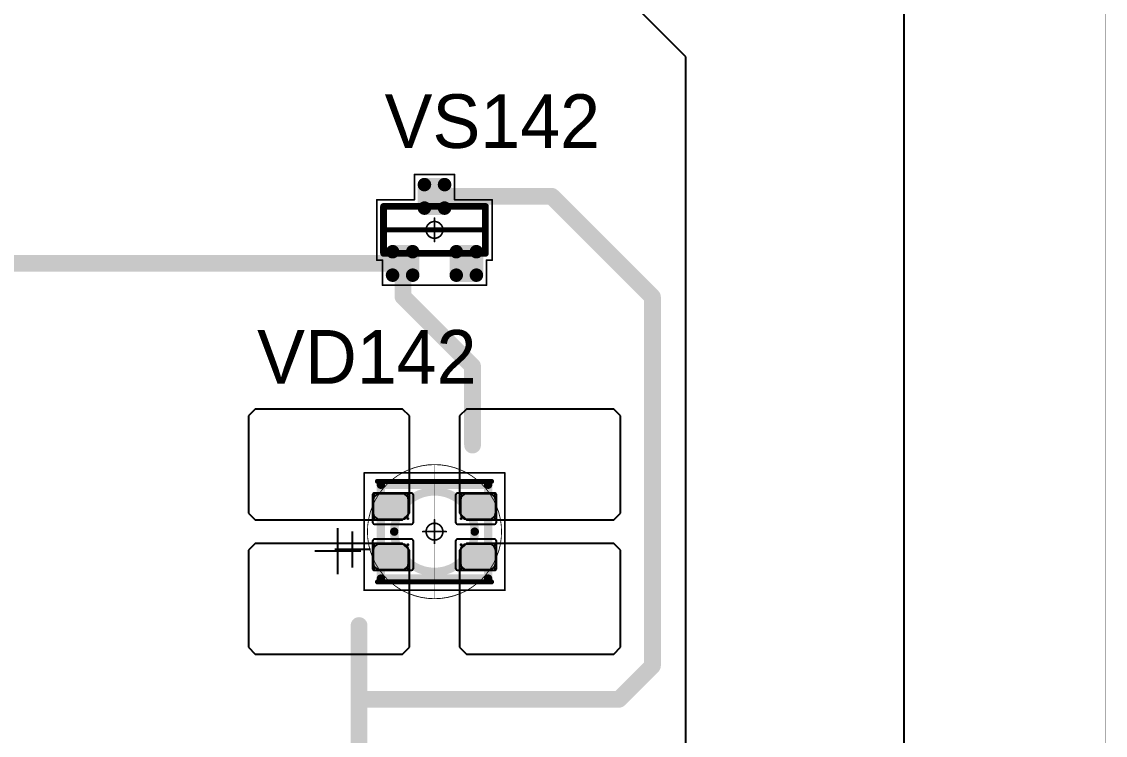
# Model space of a CAD drawing. Header units: millimetres. Extents: x 0 to 400, y 0 to 514.
# Drawn here: x 367.69 to 400.01, y 46.43 to 67.71 of the extents above; entities that cross this region are included whole.
import ezdxf

# ---------------------------------------------------------------- set-up
doc = ezdxf.new("R2010")
doc.units = ezdxf.units.MM
for name, color, linetype in [('Mechanical10', 56, 'Continuous'), ('Mechanical13', 56, 'Continuous'), ('Mechanical15', 56, 'Continuous'), ('Mechanical2', 216, 'Continuous'), ('TopLayer', 1, 'Continuous'), ('TopOverlay', 2, 'Continuous'), ('TopPaste', 8, 'Continuous'), ('TopSolder', 216, 'Continuous')]:
    doc.layers.add(name, color=color, linetype=linetype)

# ---------------------------------------------------------------- blocks, each defined once
blk = doc.blocks.new('SOT23_40')
at = {"layer": 'Mechanical13', "const_width": 0.1999996}
for points in [[(-0.7000011399999999, 1.52008078), (0.7000011399999999, 1.52008078)], [(-0.7000011399999999, 1.52008078), (-0.7000011399999999, -1.51991822)], [(0.7000011399999999, 1.52008078), (0.7000011399999999, -1.51991822)], [(-0.7000011399999999, -1.51991822), (0.7000011399999999, -1.51991822)]]:
    blk.add_lwpolyline(points, dxfattribs=at)
at = {"layer": 'Mechanical13', "const_width": 0.0999998}
for points in [[(-0.75000104, 1.52008078, 1), (-0.65000124, 1.52008078, 1)], [(-0.75000104, 1.52008078, 1), (-0.65000124, 1.52008078, 1)], [(0.65000124, 1.52008078, 1), (0.75000104, 1.52008078, 1)], [(0.65000124, 1.52008078, 1), (0.75000104, 1.52008078, 1)], [(-0.75000104, -1.51991822, 1), (-0.65000124, -1.51991822, 1)], [(-0.75000104, -1.51991822, 1), (-0.65000124, -1.51991822, 1)], [(0.65000124, -1.51991822, 1), (0.75000104, -1.51991822, 1)], [(0.65000124, -1.51991822, 1), (0.75000104, -1.51991822, 1)]]:
    blk.add_lwpolyline(points, format="xyb", close=True, dxfattribs=at)
at = {"layer": 'Mechanical15', "const_width": 0.0499999}
for points in [[(-0.90000074, 1.72008038), (-0.90000074, 1.55008072)], [(-0.90000074, 1.72008038), (0.90000074, 1.72008038)], [(0.90000074, 1.72008038), (0.90000074, 0.6000800799999999)], [(-1.64999924, 1.55008072), (-1.64999924, -1.54991816)], [(-1.64999924, 1.55008072), (-0.90000074, 1.55008072)], [(0, 0.35008058), (0, -0.34991802)], [(0.90000074, 0.6000800799999999), (1.64999924, 0.6000800799999999)], [(1.64999924, 0.6000800799999999), (1.64999924, -0.59991752)], [(-0.3499993, 8.128e-05), (0.3499993, 8.128e-05)], [(0.90000074, -0.59991752), (1.64999924, -0.59991752)], [(0.90000074, -0.59991752), (0.90000074, -1.71991782)], [(-1.64999924, -1.54991816), (-0.90000074, -1.54991816)], [(-0.90000074, -1.54991816), (-0.90000074, -1.71991782)], [(-0.90000074, -1.71991782), (0.90000074, -1.71991782)]]:
    blk.add_lwpolyline(points, dxfattribs=at)
at = {"layer": 'Mechanical15'}
for points, const_width in [([(-0.9125000799999999, 1.72008038, 1), (-0.8875014, 1.72008038, 1)], 0.02499868), ([(-0.9125000799999999, 1.72008038, 1), (-0.8875014, 1.72008038, 1)], 0.02499868), ([(0.8875014, 1.72008038, 1), (0.9125000799999999, 1.72008038, 1)], 0.02499868), ([(0.8875014, 1.72008038, 1), (0.9125000799999999, 1.72008038, 1)], 0.02499868), ([(-1.66249858, 1.55008072, 1), (-1.6374999, 1.55008072, 1)], 0.02499868), ([(-1.66249858, 1.55008072, 1), (-1.6374999, 1.55008072, 1)], 0.02499868), ([(-0.9125000799999999, 1.55008072, 1), (-0.8875014, 1.55008072, 1)], 0.02499868), ([(-0.9125000799999999, 1.55008072, 1), (-0.8875014, 1.55008072, 1)], 0.02499868), ([(-0.01249934, 0.35008058, 1), (0.01249934, 0.35008058, 1)], 0.02499868), ([(0.8875014, 0.6000800799999999, 1), (0.9125000799999999, 0.6000800799999999, 1)], 0.02499868), ([(0.8875014, 0.6000800799999999, 1), (0.9125000799999999, 0.6000800799999999, 1)], 0.02499868), ([(1.6374999, 0.6000800799999999, 1), (1.66249858, 0.6000800799999999, 1)], 0.02499868), ([(1.6374999, 0.6000800799999999, 1), (1.66249858, 0.6000800799999999, 1)], 0.02499868), ([(-0.36249864, 8.128e-05, 1), (-0.33749996, 8.128e-05, 1)], 0.02499868), ([(0.2499995, 8.128e-05, 1), (-0.2499995, 8.128e-05, 1)], 0.0499999), ([(-0.26249884, 8.128e-05, 1), (-0.23750016, 8.128e-05, 1)], 0.02499868), ([(0.23750016, 8.128e-05, 1), (0.26249884, 8.128e-05, 1)], 0.02499868), ([(0.33749996, 8.128e-05, 1), (0.36249864, 8.128e-05, 1)], 0.02499868), ([(-0.01249934, -0.34991802, 1), (0.01249934, -0.34991802, 1)], 0.02499868), ([(0.8875014, -0.59991752, 1), (0.9125000799999999, -0.59991752, 1)], 0.02499868), ([(0.8875014, -0.59991752, 1), (0.9125000799999999, -0.59991752, 1)], 0.02499868), ([(1.6374999, -0.59991752, 1), (1.66249858, -0.59991752, 1)], 0.02499868), ([(1.6374999, -0.59991752, 1), (1.66249858, -0.59991752, 1)], 0.02499868), ([(-1.66249858, -1.54991816, 1), (-1.6374999, -1.54991816, 1)], 0.02499868), ([(-1.66249858, -1.54991816, 1), (-1.6374999, -1.54991816, 1)], 0.02499868), ([(-0.9125000799999999, -1.54991816, 1), (-0.8875014, -1.54991816, 1)], 0.02499868), ([(-0.9125000799999999, -1.54991816, 1), (-0.8875014, -1.54991816, 1)], 0.02499868), ([(-0.9125000799999999, -1.71991782, 1), (-0.8875014, -1.71991782, 1)], 0.02499868), ([(-0.9125000799999999, -1.71991782, 1), (-0.8875014, -1.71991782, 1)], 0.02499868), ([(0.8875014, -1.71991782, 1), (0.9125000799999999, -1.71991782, 1)], 0.02499868), ([(0.8875014, -1.71991782, 1), (0.9125000799999999, -1.71991782, 1)], 0.02499868)]:
    blk.add_lwpolyline(points, format="xyb", close=True, dxfattribs=dict(at, const_width=const_width))
at = {"layer": 'TopLayer', "const_width": 0.0999998}
for points in [[(-1.39999974, 1.25008132, 1), (-1.29999994, 1.25008132, 1)], [(-0.7000011399999999, 1.25008132, 1), (-0.6000013399999999, 1.25008132, 1)], [(-1.39999974, 0.65008252, 1), (-1.29999994, 0.65008252, 1)], [(-0.7000011399999999, 0.65008252, 1), (-0.6000013399999999, 0.65008252, 1)], [(0.6000013399999999, 0.30008068, 1), (0.7000011399999999, 0.30008068, 1)], [(1.29999994, 0.30008068, 1), (1.39999974, 0.30008068, 1)], [(0.6000013399999999, -0.29991812, 1), (0.7000011399999999, -0.29991812, 1)], [(1.29999994, -0.29991812, 1), (1.39999974, -0.29991812, 1)], [(-1.39999974, -0.64991996, 1), (-1.29999994, -0.64991996, 1)], [(-0.7000011399999999, -0.64991996, 1), (-0.6000013399999999, -0.64991996, 1)], [(-1.39999974, -1.24991876, 1), (-1.29999994, -1.24991876, 1)], [(-0.7000011399999999, -1.24991876, 1), (-0.6000013399999999, -1.24991876, 1)]]:
    blk.add_lwpolyline(points, format="xyb", close=True, dxfattribs=at)
at = {"layer": 'TopLayer'}
for points in [[(-1.34999984, 1.35008112), (-1.34999984, 0.55008272), (-0.65000124, 1.35008112), (-0.65000124, 0.55008272)], [(-1.44999964, 1.25008132), (-1.44999964, 0.65008252), (-0.55000144, 1.25008132), (-0.55000144, 0.65008252)], [(0.65000124, 0.40008048), (0.65000124, -0.39991792), (1.34999984, 0.40008048), (1.34999984, -0.39991792)], [(0.55000144, 0.30008068), (0.55000144, -0.29991812), (1.44999964, 0.30008068), (1.44999964, -0.29991812)], [(-1.34999984, -0.54992016), (-1.34999984, -1.34991856), (-0.65000124, -0.54992016), (-0.65000124, -1.34991856)], [(-1.44999964, -0.64991996), (-1.44999964, -1.24991876), (-0.55000144, -0.64991996), (-0.55000144, -1.24991876)]]:
    blk.add_solid(points, dxfattribs=at)
at = {"layer": 'TopOverlay', "const_width": 0.1499997}
blk.add_lwpolyline([(0, 1.49999954), (0, -1.49999954)], dxfattribs=at)
at = {"layer": 'TopOverlay', "const_width": 0.07499858}
for points in [[(-0.03750056, 1.49999954, 1), (0.03750056, 1.49999954, 1)], [(-0.03750056, -1.49999954, 1), (0.03750056, -1.49999954, 1)]]:
    blk.add_lwpolyline(points, format="xyb", close=True, dxfattribs=at)
at = {"layer": 'TopPaste', "const_width": 0.07499858}
for points in [[(-1.38749786, 1.25008132, 1), (-1.31250182, 1.25008132, 1)], [(-0.68749926, 1.25008132, 1), (-0.61250322, 1.25008132, 1)], [(-1.38749786, 0.65008252, 1), (-1.31250182, 0.65008252, 1)], [(-0.68749926, 0.65008252, 1), (-0.61250322, 0.65008252, 1)], [(0.61250322, 0.30008068, 1), (0.68749926, 0.30008068, 1)], [(1.31250182, 0.30008068, 1), (1.38749786, 0.30008068, 1)], [(0.61250322, -0.29991812, 1), (0.68749926, -0.29991812, 1)], [(1.31250182, -0.29991812, 1), (1.38749786, -0.29991812, 1)], [(-1.38749786, -0.64991996, 1), (-1.31250182, -0.64991996, 1)], [(-0.68749926, -0.64991996, 1), (-0.61250322, -0.64991996, 1)], [(-1.38749786, -1.24991876, 1), (-1.31250182, -1.24991876, 1)], [(-0.68749926, -1.24991876, 1), (-0.61250322, -1.24991876, 1)]]:
    blk.add_lwpolyline(points, format="xyb", close=True, dxfattribs=at)
at = {"layer": 'TopPaste'}
for points in [[(-1.34999984, 1.3250799), (-1.34999984, 0.57508394), (-0.65000124, 1.3250799), (-0.65000124, 0.57508394)], [(-1.42499842, 1.25008132), (-1.42499842, 0.65008252), (-0.5750026599999999, 1.25008132), (-0.5750026599999999, 0.65008252)], [(0.65000124, 0.37507926), (0.65000124, -0.3749166999999999), (1.34999984, 0.37507926), (1.34999984, -0.3749166999999999)], [(0.5750026599999999, 0.30008068), (0.5750026599999999, -0.29991812), (1.42499842, 0.30008068), (1.42499842, -0.29991812)], [(-1.34999984, -0.57492138), (-1.34999984, -1.32491734), (-0.65000124, -0.57492138), (-0.65000124, -1.32491734)], [(-1.42499842, -0.64991996), (-1.42499842, -1.24991876), (-0.5750026599999999, -0.64991996), (-0.5750026599999999, -1.24991876)]]:
    blk.add_solid(points, dxfattribs=at)
at = {"layer": 'TopSolder', "const_width": 0.2015998}
for points in [[(-1.45079974, 1.25008132, 1), (-1.24919994, 1.25008132, 1)], [(-0.75080114, 1.25008132, 1), (-0.5492013399999999, 1.25008132, 1)], [(-1.45079974, 0.65008252, 1), (-1.24919994, 0.65008252, 1)], [(-0.75080114, 0.65008252, 1), (-0.5492013399999999, 0.65008252, 1)], [(0.5492013399999999, 0.30008068, 1), (0.75080114, 0.30008068, 1)], [(1.24919994, 0.30008068, 1), (1.45079974, 0.30008068, 1)], [(0.5492013399999999, -0.29991812, 1), (0.75080114, -0.29991812, 1)], [(1.24919994, -0.29991812, 1), (1.45079974, -0.29991812, 1)], [(-1.45079974, -0.64991996, 1), (-1.24919994, -0.64991996, 1)], [(-0.75080114, -0.64991996, 1), (-0.5492013399999999, -0.64991996, 1)], [(-1.45079974, -1.24991876, 1), (-1.24919994, -1.24991876, 1)], [(-0.75080114, -1.24991876, 1), (-0.5492013399999999, -1.24991876, 1)]]:
    blk.add_lwpolyline(points, format="xyb", close=True, dxfattribs=at)
at = {"layer": 'TopSolder'}
for points in [[(-1.34999984, 1.45168112), (-1.34999984, 0.44848272), (-0.65000124, 1.45168112), (-0.65000124, 0.44848272)], [(-1.55159964, 1.25008132), (-1.55159964, 0.65008252), (-0.4484014399999999, 1.25008132), (-0.4484014399999999, 0.65008252)], [(0.65000124, 0.50168048), (0.65000124, -0.50151792), (1.34999984, 0.50168048), (1.34999984, -0.50151792)], [(0.4484014399999999, 0.30008068), (0.4484014399999999, -0.29991812), (1.55159964, 0.30008068), (1.55159964, -0.29991812)], [(-1.34999984, -0.44832016), (-1.34999984, -1.45151856), (-0.65000124, -0.44832016), (-0.65000124, -1.45151856)], [(-1.55159964, -0.64991996), (-1.55159964, -1.24991876), (-0.4484014399999999, -0.64991996), (-0.4484014399999999, -1.24991876)]]:
    blk.add_solid(points, dxfattribs=at)
blk = doc.blocks.new('E65F_213')
at = {"layer": 'Mechanical13'}
for p, q in [((2.44058186, 1.07119928), (2.44058186, 0)), ((1.90498222, 0.5355996399999999), (2.9761815, 0.5355996399999999))]:
    blk.add_line(p, q, dxfattribs=at)
at = {"layer": 'Mechanical13', "const_width": 0.2499995}
for points in [[(-1.60001712, 1.39999974), (-1.60001712, -1.39999974)], [(1.59998156, 1.39999974), (-1.60001712, 1.39999974)], [(1.59998156, 1.39999974), (1.59998156, -1.39999974)], [(1.59998156, -1.39999974), (-1.60001712, -1.39999974)]]:
    blk.add_lwpolyline(points, dxfattribs=at)
at = {"layer": 'Mechanical13'}
for points, const_width in [([(-1.66251636, 1.39999974, 1), (-1.53751788, 1.39999974, 1)], 0.12499848), ([(-1.66251636, 1.39999974, 1), (-1.53751788, 1.39999974, 1)], 0.12499848), ([(1.19998236, 0, 1), (-1.20001792, 0, 1)], 0.2499995), ([(1.53748232, 1.39999974, 1), (1.6624808, 1.39999974, 1)], 0.12499848), ([(1.53748232, 1.39999974, 1), (1.6624808, 1.39999974, 1)], 0.12499848), ([(-1.26251716, 0, 1), (-1.13751868, 0, 1)], 0.12499848), ([(1.13748312, 0, 1), (1.2624816, 0, 1)], 0.12499848), ([(-1.66251636, -1.39999974, 1), (-1.53751788, -1.39999974, 1)], 0.12499848), ([(-1.66251636, -1.39999974, 1), (-1.53751788, -1.39999974, 1)], 0.12499848), ([(1.53748232, -1.39999974, 1), (1.6624808, -1.39999974, 1)], 0.12499848), ([(1.53748232, -1.39999974, 1), (1.6624808, -1.39999974, 1)], 0.12499848)]:
    blk.add_lwpolyline(points, format="xyb", close=True, dxfattribs=dict(at, const_width=const_width))
at = {"layer": 'Mechanical15', "const_width": 0.0499999}
for points in [[(2.09996532, 1.75000158), (-2.10003644, 1.74999904)], [(-2.10003644, 1.74999904), (-2.10003644, -1.74999904)], [(2.09996532, 1.75000158), (2.09996532, -1.75000158)], [(-1.778e-05, 0.3499993), (-1.778e-05, -0.3499993)], [(-1.778e-05, 0.3499993), (-1.778e-05, -0.3499993)], [(0.34996374, 1.778e-05), (-0.35003486, 1.778e-05)], [(0.34998152, 0), (-0.35001708, 0)], [(2.09996532, -1.75000158), (-2.10003644, -1.74999904)]]:
    blk.add_lwpolyline(points, dxfattribs=at)
at = {"layer": 'Mechanical15'}
for points, const_width in [([(-2.11253578, 1.74999904, 1), (-2.0875371, 1.74999904, 1)], 0.02499868), ([(-2.11253578, 1.74999904, 1), (-2.0875371, 1.74999904, 1)], 0.02499868), ([(2.08746598, 1.75000158, 1), (2.11246466, 1.75000158, 1)], 0.02499868), ([(2.08746598, 1.75000158, 1), (2.11246466, 1.75000158, 1)], 0.02499868), ([(-0.01251712, 0.3499993, 1), (0.01248156, 0.3499993, 1)], 0.02499868), ([(-0.01251712, 0.3499993, 1), (0.01248156, 0.3499993, 1)], 0.02499868), ([(-0.3625342, 1.778e-05, 1), (-0.33753552, 1.778e-05, 1)], 0.02499868), ([(-0.36251642, 0, 1), (-0.33751774, 0, 1)], 0.02499868), ([(0.24996394, 1.778e-05, 1), (-0.25003506, 1.778e-05, 1)], 0.0499999), ([(-0.2625344, 1.778e-05, 1), (-0.23753572, 1.778e-05, 1)], 0.02499868), ([(0.24998172, 0, 1), (-0.25001728, 0, 1)], 0.0499999), ([(-0.26251662, 0, 1), (-0.23751794, 0, 1)], 0.02499868), ([(0.2374646, 1.778e-05, 1), (0.26246328, 1.778e-05, 1)], 0.02499868), ([(0.23748238, 0, 1), (0.26248106, 0, 1)], 0.02499868), ([(0.3374643999999999, 1.778e-05, 1), (0.36246308, 1.778e-05, 1)], 0.02499868), ([(0.33748218, 0, 1), (0.36248086, 0, 1)], 0.02499868), ([(-0.01251712, -0.3499993, 1), (0.01248156, -0.3499993, 1)], 0.02499868), ([(-0.01251712, -0.3499993, 1), (0.01248156, -0.3499993, 1)], 0.02499868), ([(-2.11253578, -1.74999904, 1), (-2.0875371, -1.74999904, 1)], 0.02499868), ([(-2.11253578, -1.74999904, 1), (-2.0875371, -1.74999904, 1)], 0.02499868), ([(2.08746598, -1.75000158, 1), (2.11246466, -1.75000158, 1)], 0.02499868), ([(2.08746598, -1.75000158, 1), (2.11246466, -1.75000158, 1)], 0.02499868)]:
    blk.add_lwpolyline(points, format="xyb", close=True, dxfattribs=dict(at, const_width=const_width))
at = {"layer": 'TopLayer'}
for p, q in [((-5.35001724, 3.64999778), (-5.55001684, 3.44999818)), ((-5.3500147, 3.650002859999999), (-5.35001724, 3.64999778)), ((-0.9500158799999998, 3.65000032), (-5.3500147, 3.650002859999999)), ((-0.75001882, 3.45000072), (-0.9500158799999998, 3.65000032)), ((0.9499803199999999, 3.64999778), (0.7499807199999999, 3.44999818)), ((5.349981679999999, 3.65000032), (0.9499803199999999, 3.650002859999999)), ((0.9499803199999999, 3.650002859999999), (0.9499803199999999, 3.64999778)), ((5.54998128, 3.45000072), (5.349981679999999, 3.65000032)), ((-5.55001684, 3.44999818), (-5.54973236, 3.4497137)), ((-5.54973236, 3.4497137), (-5.54973236, 0.5499989)), ((-0.75001628, 0.54999636), (-0.75001882, 3.45000072)), ((0.7499807199999999, 3.44999818), (0.75026774, 3.44971624)), ((0.75026774, 3.44971624), (0.75026774, 0.54999636)), ((5.54998128, 0.5499989), (5.54998128, 3.45000072)), ((-5.54973236, 0.5499989), (-5.3500147, 0.3499993)), ((-5.3500147, 0.3499993), (-0.9500158799999998, 0.3499993)), ((-0.9500158799999998, 0.3499993), (-0.75001628, 0.54999636)), ((0.75026774, 0.54999636), (0.9499803199999999, 0.3499993)), ((0.9499803199999999, 0.3499993), (5.34997914, 0.3499993)), ((5.34997914, 0.3499993), (5.54998128, 0.5499989)), ((-5.35001724, -0.35000184), (-5.55001684, -0.55000144)), ((-5.55001684, -0.55000144), (-5.54973236, -0.55028592)), ((-5.54973236, -0.55028592), (-5.54973236, -3.45000072)), ((-5.3500147, -0.3499993), (-5.35001724, -0.35000184)), ((-0.9500158799999998, -0.3499993), (-5.3500147, -0.3499993)), ((-0.75001628, -0.5499989), (-0.9500158799999998, -0.3499993)), ((-0.75001882, -3.45000072), (-0.75001628, -0.5499989)), ((0.9499803199999999, -0.35000184), (0.7499807199999999, -0.55000144)), ((0.7499807199999999, -0.55000144), (0.7502652, -0.55028592)), ((0.7502652, -0.55028592), (0.75026774, -3.45000072)), ((5.34997914, -0.3499993), (0.9499803199999999, -0.3499993)), ((0.9499803199999999, -0.3499993), (0.9499803199999999, -0.35000184)), ((5.54998128, -0.5499989), (5.34997914, -0.3499993)), ((5.54998128, -3.45000072), (5.54998128, -0.5499989)), ((-5.54973236, -3.45000072), (-5.3500147, -3.650002859999999)), ((-0.9500158799999998, -3.65000032), (-0.75001882, -3.45000072)), ((0.75026774, -3.45000072), (0.94997778, -3.65000032)), ((5.349981679999999, -3.65000032), (5.54998128, -3.45000072)), ((-5.3500147, -3.650002859999999), (-0.9500158799999998, -3.65000032)), ((0.94997778, -3.65000032), (5.349981679999999, -3.65000032))]:
    blk.add_line(p, q, dxfattribs=at)
at = {"layer": 'TopLayer', "const_width": 0.03999991999999999}
for points in [[(-1.82994554, 1.11000032, 1), (-1.78994562, 1.11000032, 1)], [(-0.8099475799999999, 1.11000032, 1), (-0.7699476599999999, 1.11000032, 1)], [(0.77005434, 1.11000032, 1), (0.81005426, 1.11000032, 1)], [(1.7900523, 1.11000032, 1), (1.83005222, 1.11000032, 1)], [(-1.82994554, 0.39000176, 1), (-1.78994562, 0.39000176, 1)], [(-0.8099475799999999, 0.39000176, 1), (-0.7699476599999999, 0.39000176, 1)], [(0.77005434, 0.39000176, 1), (0.81005426, 0.39000176, 1)], [(1.7900523, 0.39000176, 1), (1.83005222, 0.39000176, 1)], [(-1.82994554, -0.39000176, 1), (-1.78994562, -0.39000176, 1)], [(-0.8099475799999999, -0.39000176, 1), (-0.7699476599999999, -0.39000176, 1)], [(0.77005434, -0.39000176, 1), (0.81005426, -0.39000176, 1)], [(1.7900523, -0.39000176, 1), (1.83005222, -0.39000176, 1)], [(-1.82994554, -1.11000032, 1), (-1.78994562, -1.11000032, 1)], [(-0.8099475799999999, -1.11000032, 1), (-0.7699476599999999, -1.11000032, 1)], [(0.77005434, -1.11000032, 1), (0.81005426, -1.11000032, 1)], [(1.7900523, -1.11000032, 1), (1.83005222, -1.11000032, 1)]]:
    blk.add_lwpolyline(points, format="xyb", close=True, dxfattribs=at)
at = {"layer": 'TopLayer'}
for points in [[(-1.8499455, 1.11000032), (-1.8499455, 0.39000176), (-0.7499477, 1.11000032), (-0.7499477, 0.39000176)], [(-1.80994558, 1.15000024), (-1.80994558, 0.35000184), (-0.78994762, 1.15000024), (-0.78994762, 0.35000184)], [(0.7500543799999999, 1.11000032), (0.7500543799999999, 0.39000176), (1.85005218, 1.11000032), (1.85005218, 0.39000176)], [(0.7900543, 1.15000024), (0.7900543, 0.35000184), (1.81005226, 1.15000024), (1.81005226, 0.35000184)], [(-1.8499455, -0.39000176), (-1.8499455, -1.11000032), (-0.7499477, -0.39000176), (-0.7499477, -1.11000032)], [(-1.80994558, -0.35000184), (-1.80994558, -1.15000024), (-0.78994762, -0.35000184), (-0.78994762, -1.15000024)], [(0.7500543799999999, -0.39000176), (0.7500543799999999, -1.11000032), (1.85005218, -0.39000176), (1.85005218, -1.11000032)], [(0.7900543, -0.35000184), (0.7900543, -1.15000024), (1.81005226, -0.35000184), (1.81005226, -1.15000024)]]:
    blk.add_solid(points, dxfattribs=at)
at = {"layer": 'TopOverlay'}
for p, q in [((2.88554922, 1.27113538), (2.88554922, -0.0999998)), ((2.1999829, 0.58556652), (3.57111808, 0.58556652))]:
    blk.add_line(p, q, dxfattribs=at)
at = {"layer": 'TopOverlay', "const_width": 0.1499997}
for points in [[(1.6999839, 1.50000208), (-1.70001692, 1.49999954)], [(1.6999839, -1.50000208), (-1.70001692, -1.49999954)]]:
    blk.add_lwpolyline(points, dxfattribs=at)
at = {"layer": 'TopOverlay', "const_width": 0.07499858}
for points in [[(-1.73751748, 1.49999954, 1), (-1.66251636, 1.49999954, 1)], [(1.66248334, 1.50000208, 1), (1.73748446, 1.50000208, 1)], [(-1.73751748, -1.49999954, 1), (-1.66251636, -1.49999954, 1)], [(1.66248334, -1.50000208, 1), (1.73748446, -1.50000208, 1)]]:
    blk.add_lwpolyline(points, format="xyb", close=True, dxfattribs=at)
at = {"layer": 'TopPaste'}
for p, q in [((-1.81413912, 1.01066092), (-1.82869078, 0.9375012999999999)), ((-1.77269648, 1.0726801), (-1.81413912, 1.01066092)), ((-1.7106773, 1.11412274), (-1.77269648, 1.0726801)), ((-1.63751768, 1.1286744), (-1.7106773, 1.11412274)), ((-0.96251776, 1.1286744), (-1.63751768, 1.1286744)), ((-0.8893581399999999, 1.11412274), (-0.96251776, 1.1286744)), ((-0.82733896, 1.0726801), (-0.8893581399999999, 1.11412274)), ((-0.78589632, 1.01066092), (-0.82733896, 1.0726801)), ((-0.7713446599999999, 0.9375012999999999), (-0.78589632, 1.01066092)), ((0.7858607599999999, 1.01066092), (0.7713091, 0.9375012999999999)), ((0.8273059399999999, 1.0726801), (0.7858607599999999, 1.01066092)), ((0.88932258, 1.11412274), (0.8273059399999999, 1.0726801)), ((0.9624822000000001, 1.1286744), (0.88932258, 1.11412274)), ((1.63748212, 1.1286744), (0.9624822000000001, 1.1286744)), ((1.71064174, 1.11412274), (1.63748212, 1.1286744)), ((1.77266092, 1.0726801), (1.71064174, 1.11412274)), ((1.81410356, 1.01066092), (1.77266092, 1.0726801)), ((1.82865522, 0.9375012999999999), (1.81410356, 1.01066092)), ((-1.82869078, 0.9375012999999999), (-1.82869078, 0.56250078)), ((-0.7713446599999999, 0.56250078), (-0.7713446599999999, 0.9375012999999999)), ((0.7713091, 0.9375012999999999), (0.7713091, 0.56250078)), ((1.82865522, 0.56250078), (1.82865522, 0.9375012999999999)), ((-1.82869078, 0.56250078), (-1.81414166, 0.4893411599999999)), ((-1.81414166, 0.4893411599999999), (-1.77269648, 0.42732198)), ((-1.77269648, 0.42732198), (-1.7106773, 0.3858768)), ((-1.7106773, 0.3858768), (-1.63751768, 0.37132768)), ((-1.63751768, 0.37132768), (-0.96251776, 0.3713251399999999)), ((-0.96251776, 0.3713251399999999), (-0.8893581399999999, 0.38587934)), ((-0.8893581399999999, 0.38587934), (-0.82733896, 0.42732198)), ((-0.82733896, 0.42732198), (-0.78589632, 0.4893411599999999)), ((-0.78589632, 0.4893411599999999), (-0.7713446599999999, 0.56250078)), ((0.7713091, 0.56250078), (0.7858582199999999, 0.4893411599999999)), ((0.7858582199999999, 0.4893411599999999), (0.8273034, 0.42732198)), ((0.8273034, 0.42732198), (0.8893251199999999, 0.3858768)), ((0.8893251199999999, 0.3858768), (0.9624822000000001, 0.37132768)), ((0.9624822000000001, 0.37132768), (1.63748466, 0.3713251399999999)), ((1.63748466, 0.3713251399999999), (1.71064174, 0.38587934)), ((1.71064174, 0.38587934), (1.77266092, 0.42732198)), ((1.77266092, 0.42732198), (1.81410102, 0.4893411599999999)), ((1.81410102, 0.4893411599999999), (1.82865522, 0.56250078)), ((-1.81414166, -0.4893411599999999), (-1.82869078, -0.56250078)), ((-1.82869078, -0.56250078), (-1.82869078, -0.9375012999999999)), ((-1.77269648, -0.42732198), (-1.81414166, -0.4893411599999999)), ((-1.7106773, -0.38587934), (-1.77269648, -0.42732198)), ((-1.63751768, -0.37132768), (-1.7106773, -0.38587934)), ((-0.96251776, -0.37132768), (-1.63751768, -0.37132768)), ((-0.8893581399999999, -0.38587934), (-0.96251776, -0.37132768)), ((-0.82733896, -0.42732198), (-0.8893581399999999, -0.38587934)), ((-0.78589632, -0.4893411599999999), (-0.82733896, -0.42732198)), ((-0.7713446599999999, -0.56250078), (-0.78589632, -0.4893411599999999)), ((-0.7713446599999999, -0.9375012999999999), (-0.7713446599999999, -0.56250078)), ((0.7858582199999999, -0.4893411599999999), (0.7713091, -0.56250078)), ((0.7713091, -0.56250078), (0.7713091, -0.9375012999999999)), ((0.8273034, -0.42732198), (0.7858582199999999, -0.4893411599999999)), ((0.8893251199999999, -0.3858768), (0.8273034, -0.42732198)), ((0.9624822000000001, -0.37132768), (0.8893251199999999, -0.3858768)), ((1.63748466, -0.3713251399999999), (0.9624822000000001, -0.37132768)), ((1.71064174, -0.38587934), (1.63748466, -0.3713251399999999)), ((1.77266092, -0.42732198), (1.71064174, -0.38587934)), ((1.81410102, -0.4893411599999999), (1.77266092, -0.42732198)), ((1.82865522, -0.56250078), (1.81410102, -0.4893411599999999)), ((1.82865522, -0.9375012999999999), (1.82865522, -0.56250078)), ((-1.82869078, -0.9375012999999999), (-1.81413912, -1.01066092)), ((-0.78589632, -1.01066092), (-0.7713446599999999, -0.9375012999999999)), ((0.7713091, -0.9375012999999999), (0.7858607599999999, -1.01066092)), ((1.81410356, -1.01066092), (1.82865522, -0.9375012999999999)), ((-1.81413912, -1.01066092), (-1.77269648, -1.0726801)), ((-1.77269648, -1.0726801), (-1.7106773, -1.11412274)), ((-1.7106773, -1.11412274), (-1.63751768, -1.1286744)), ((-1.63751768, -1.1286744), (-0.96251776, -1.1286744)), ((-0.96251776, -1.1286744), (-0.8893581399999999, -1.11412274)), ((-0.8893581399999999, -1.11412274), (-0.82733896, -1.0726801)), ((-0.82733896, -1.0726801), (-0.78589632, -1.01066092)), ((0.7858607599999999, -1.01066092), (0.8273059399999999, -1.0726801)), ((0.8273059399999999, -1.0726801), (0.88932258, -1.11412274)), ((0.88932258, -1.11412274), (0.9624822000000001, -1.1286744)), ((0.9624822000000001, -1.1286744), (1.63748212, -1.1286744)), ((1.63748212, -1.1286744), (1.71064174, -1.11412274)), ((1.71064174, -1.11412274), (1.77266092, -1.0726801)), ((1.77266092, -1.0726801), (1.81410356, -1.01066092))]:
    blk.add_line(p, q, dxfattribs=at)
at = {"layer": 'TopSolder'}
for p, q in [((-1.84997344, 1.1006328), (-1.85003186, 1.1005693)), ((-1.85003186, 1.1005693), (-1.85003186, 0.30054804)), ((-1.8499709, 1.11057182), (-1.84997344, 1.1006328)), ((-1.84235852, 1.1289284), (-1.8499709, 1.11057182)), ((-1.82829962, 1.14297714), (-1.84235852, 1.1289284)), ((-1.80993542, 1.15057428), (-1.82829962, 1.14297714)), ((-1.79999894, 1.1505692), (-1.80993542, 1.15057428)), ((-0.70004178, 1.15057174), (-1.79999894, 1.1505692)), ((-0.6851218199999999, 1.15057428), (-0.70004178, 1.15057174)), ((-0.70004178, 1.15057174), (-0.70004178, 1.15057174)), ((-0.6575526599999999, 1.13915444), (-0.6851218199999999, 1.15057428)), ((-0.63645288, 1.1180572), (-0.6575526599999999, 1.13915444)), ((-0.6250355799999999, 1.09048804), (-0.63645288, 1.1180572)), ((-0.62504574, 0.30055566), (-0.6250355799999999, 1.07556808)), ((-0.6250355799999999, 1.07556808), (-0.6250355799999999, 1.09048804)), ((0.6249822399999999, 1.07555792), (0.6249644599999999, 1.07556808)), ((0.6249644599999999, 1.07556808), (0.62496954, 0.30054804)), ((0.63638684, 1.1180445), (0.6249771599999999, 1.09047788)), ((0.6249771599999999, 1.09047788), (0.6249822399999999, 1.07555792)), ((0.6574789999999999, 1.13914428), (0.63638684, 1.1180445)), ((0.685038, 1.1505692), (0.6574789999999999, 1.13914428)), ((0.69995542, 1.15057174), (0.685038, 1.1505692)), ((1.79996846, 1.15056158), (0.69995542, 1.15057174)), ((1.79997354, 1.15055904), (1.79996846, 1.15056158)), ((1.80991002, 1.15056158), (1.79997354, 1.15055904)), ((1.82827168, 1.14295682), (1.80991002, 1.15056158)), ((1.8423255, 1.128903), (1.82827168, 1.14295682)), ((1.84993026, 1.11054388), (1.8423255, 1.128903)), ((1.84993026, 1.10060486), (1.84993026, 1.11054388)), ((1.84995312, 0.30055566), (1.84993026, 1.10060486)), ((-1.85003186, 0.30054804), (-1.85003186, 0.2856331599999999)), ((-1.85003186, 0.2856331599999999), (-1.83861202, 0.25807924)), ((-1.83861202, 0.25807924), (-1.81751732, 0.23699216)), ((-1.81751732, 0.23699216), (-1.78995832, 0.22558248)), ((-1.78995832, 0.22558248), (-1.77504344, 0.22558502)), ((-1.77504344, 0.22558502), (-1.77504344, 0.22557994)), ((-1.77504344, 0.22557994), (-0.70004178, 0.22558248)), ((-0.70004178, 0.22558248), (-0.68512436, 0.22557994)), ((-0.68512436, 0.22557994), (-0.65756536, 0.23699216)), ((-0.65756536, 0.23699216), (-0.63647066, 0.25808432)), ((-0.63647066, 0.25808432), (-0.62505082, 0.28564078)), ((-0.62505082, 0.28564078), (-0.62505082, 0.30055566)), ((-0.62505082, 0.30055566), (-0.62504574, 0.30055566)), ((0.62496954, 0.30054804), (0.6249720799999999, 0.2856331599999999)), ((0.6249720799999999, 0.2856331599999999), (0.6363919199999999, 0.2580767)), ((0.6363919199999999, 0.2580767), (0.6574891599999999, 0.23698962)), ((0.6574891599999999, 0.23698962), (0.6850507, 0.22557994)), ((0.6850507, 0.22557994), (0.69996304, 0.22558502)), ((0.69996304, 0.22558502), (0.69995288, 0.22557994)), ((0.69995288, 0.22557994), (1.77495962, 0.22558248)), ((1.77495962, 0.22558248), (1.78987196, 0.2255774)), ((1.78987196, 0.2255774), (1.8174335, 0.23698708)), ((1.8174335, 0.23698708), (1.8385282, 0.25807416)), ((1.8385282, 0.25807416), (1.84994804, 0.28563062)), ((1.84994804, 0.28563062), (1.84995058, 0.3005455)), ((1.84995058, 0.3005455), (1.84995312, 0.30055566)), ((-1.85001916, -0.2994152), (-1.85002424, -0.29941774)), ((-1.85002424, -0.29941774), (-1.85002424, -1.09943138)), ((-1.83859932, -0.25694132), (-1.85001916, -0.28450032)), ((-1.85001916, -0.28450032), (-1.85001916, -0.2994152)), ((-1.81750462, -0.2358517), (-1.83859932, -0.25694132)), ((-1.78994308, -0.22443948), (-1.81750462, -0.2358517)), ((-1.77502566, -0.22444202), (-1.78994308, -0.22443948)), ((-0.70002654, -0.22444456), (-1.77502566, -0.22444202)), ((-0.700024, -0.2244471), (-0.70002654, -0.22444456)), ((-0.68510912, -0.22444202), (-0.700024, -0.2244471)), ((-0.6575501199999999, -0.2358517), (-0.68510912, -0.22444202)), ((-0.63645288, -0.25693878), (-0.6575501199999999, -0.2358517)), ((-0.6250330399999999, -0.28449524), (-0.63645288, -0.25693878)), ((-0.62505844, -1.07443016), (-0.6250330399999999, -0.29940758)), ((-0.6250330399999999, -0.29940758), (-0.6250330399999999, -0.28449524)), ((0.6249746199999999, -0.29941774), (0.6249644599999999, -1.07443016)), ((0.6249822399999999, -0.29941774), (0.6249746199999999, -0.29941774)), ((0.63640208, -0.25694386), (0.6249822399999999, -0.28450032)), ((0.6249822399999999, -0.28450032), (0.6249822399999999, -0.29941774)), ((0.65749678, -0.2358517), (0.63640208, -0.25694386)), ((0.68505578, -0.22443948), (0.65749678, -0.2358517)), ((0.6999732, -0.22444202), (0.68505578, -0.22443948)), ((1.77497232, -0.22444202), (0.6999732, -0.22444202)), ((1.77497486, -0.22444456), (1.77497232, -0.22444202)), ((1.78988974, -0.22444202), (1.77497486, -0.22444456)), ((1.81744874, -0.2358517), (1.78988974, -0.22444202)), ((1.83854344, -0.25693878), (1.81744874, -0.2358517)), ((1.84996328, -0.2844927), (1.83854344, -0.25693878)), ((1.84996328, -0.29940758), (1.84996328, -0.2844927)), ((1.84996328, -1.09943138), (1.84996328, -0.29940758)), ((-1.85002424, -1.09943138), (-1.85001916, -1.10936786)), ((-1.85001916, -1.10936786), (-1.84239662, -1.12772444)), ((-1.84239662, -1.12772444), (-1.82833264, -1.1417681)), ((-1.82833264, -1.1417681), (-1.80996336, -1.14936016)), ((-1.80996336, -1.14936016), (-1.80002434, -1.14935)), ((-1.80002434, -1.14935), (-1.80002434, -1.14935254)), ((-1.80002434, -1.14935254), (-0.70002654, -1.1494262)), ((-0.70002654, -1.1494262), (-0.6851014999999999, -1.14941604)), ((-0.6851014999999999, -1.14941604), (-0.6575348799999999, -1.1379708)), ((-0.6575348799999999, -1.1379708), (-0.6364477999999999, -1.11684816)), ((-0.6364477999999999, -1.11684816), (-0.62504828, -1.08926376)), ((-0.62504828, -1.08926376), (-0.62506098, -1.07434126)), ((-0.62506098, -1.07434126), (-0.62505844, -1.07443016)), ((0.6249644599999999, -1.07443016), (0.6249644599999999, -1.08934758)), ((0.6249644599999999, -1.08934758), (0.6363843, -1.11691674)), ((0.6363843, -1.11691674), (0.65748408, -1.13801398)), ((0.65748408, -1.13801398), (0.68505324, -1.14943382)), ((0.68505324, -1.14943382), (0.6999732, -1.14943128)), ((0.6999732, -1.14943382), (1.79993036, -1.14942874)), ((0.6999732, -1.14943128), (0.6999732, -1.14943382)), ((1.79993036, -1.14942874), (1.80986684, -1.14943382)), ((1.80986684, -1.14943382), (1.82823104, -1.14183668)), ((1.82823104, -1.14183668), (1.84228994, -1.12778794)), ((1.84228994, -1.12778794), (1.84990232, -1.10943136)), ((1.84990232, -1.10943136), (1.84990486, -1.09949234)), ((1.84990486, -1.09949234), (1.84996328, -1.09943138))]:
    blk.add_line(p, q, dxfattribs=at)

msp = doc.modelspace()

# ---------------------------------------------------------------- linework, layer by layer
at = {"layer": 'Mechanical10', "const_width": 0.009999979999999999}
msp.add_lwpolyline([(400.0000001, 0), (400.0000001, 514.0000007)], dxfattribs=at)
at = {"layer": 'Mechanical2'}
for points, const_width in [([(381.9999979999999, 52.49999913999999, 1), (378.00000092, 52.49999913999999, 1)], 0.0254), ([(379.99975054, 54.50000021999999, 1), (380.00024838, 54.50000021999999, 1)], 0.00050038), ([(377.99365092, 52.49999913999999, 1), (378.0063509199999, 52.49999913999999, 1)], 0.0127), ([(377.99974946, 52.49999913999999, 1), (378.0002473, 52.49999913999999, 1)], 0.00050038), ([(381.993648, 52.49999913999999, 1), (382.0063479999999, 52.49999913999999, 1)], 0.0127), ([(381.99974908, 52.49999913999999, 1), (382.00024692, 52.49999913999999, 1)], 0.00050038), ([(379.99975054, 50.5000006, 1), (380.00024838, 50.5000006, 1)], 0.00050038)]:
    msp.add_lwpolyline(points, format="xyb", close=True, dxfattribs=dict(at, const_width=const_width))
at = {"layer": 'Mechanical2', "const_width": 0.00100076}
for points in [[(379.99999946, 50.5000006), (379.99999946, 54.50000021999999)], [(377.99999838, 52.49999913999999), (381.9999979999999, 52.49999913999999)]]:
    msp.add_lwpolyline(points, dxfattribs=at)
at = {"layer": 'TopLayer'}
for p, q in [((387.4999895399999, 66.66247018), (311.3124711, 142.84999878)), ((394.00003242, 69.72496849999999), (393.999974, 18.99999248)), ((387.50000478, 24.67499764), (387.4999895399999, 66.66247018))]:
    msp.add_line(p, q, dxfattribs=at)
at = {"layer": 'TopLayer', "const_width": 0.499999}
for points in [[(379.99993088, 62.50000453999999), (379.99993596, 62.49999945999999)], [(379.99993596, 62.49999945999999), (383.5000000799999, 62.49999945999999)], [(383.5000000799999, 62.49999945999999), (386.49999916, 59.50000038)], [(366.52499466, 60.50000345999999), (379.04993024, 60.50000345999999)], [(379.05974226, 59.50773722), (379.05974226, 60.49019143999999)], [(379.05974226, 59.50773722), (381.13481304, 57.43266644)], [(386.49999916, 48.49999698), (386.49999916, 59.50000038)], [(381.13481304, 55.08266606), (381.13481304, 57.43266644)], [(377.74999888, 47.49999898), (377.74999888, 49.69999966)], [(385.50000116, 47.49999898), (386.49999916, 48.49999698)], [(377.74999888, 41.3749998), (377.74999888, 47.49999898)], [(377.74999888, 47.49999898), (385.50000116, 47.49999898)]]:
    msp.add_lwpolyline(points, dxfattribs=at)
at = {"layer": 'TopLayer', "const_width": 0.2499995}
for points in [[(379.8749324, 62.50000453999999, 1), (380.12492936, 62.50000453999999, 1)], [(379.87493748, 62.49999945999999, 1), (380.12493444, 62.49999945999999, 1)], [(379.87493748, 62.49999945999999, 1), (380.12493444, 62.49999945999999, 1)], [(383.3750016, 62.49999945999999, 1), (383.6249985599999, 62.49999945999999, 1)], [(383.3750016, 62.49999945999999, 1), (383.6249985599999, 62.49999945999999, 1)], [(378.92493176, 60.50000345999999, 1), (379.17492872, 60.50000345999999, 1)], [(378.93474378, 60.49019143999999, 1), (379.1847407399999, 60.49019143999999, 1)], [(378.93474378, 59.50773722, 1), (379.1847407399999, 59.50773722, 1)], [(378.93474378, 59.50773722, 1), (379.1847407399999, 59.50773722, 1)], [(386.37500068, 59.50000038, 1), (386.6249976399999, 59.50000038, 1)], [(386.37500068, 59.50000038, 1), (386.6249976399999, 59.50000038, 1)], [(381.00981456, 57.43266644, 1), (381.25981152, 57.43266644, 1)], [(381.00981456, 57.43266644, 1), (381.25981152, 57.43266644, 1)], [(381.00981456, 55.08266606, 1), (381.25981152, 55.08266606, 1)], [(377.6250004, 49.69999966, 1), (377.87499736, 49.69999966, 1)], [(386.37500068, 48.49999698, 1), (386.6249976399999, 48.49999698, 1)], [(386.37500068, 48.49999698, 1), (386.6249976399999, 48.49999698, 1)], [(377.6250004, 47.49999898, 1), (377.87499736, 47.49999898, 1)], [(377.6250004, 47.49999898, 1), (377.87499736, 47.49999898, 1)], [(377.6250004, 47.49999898, 1), (377.87499736, 47.49999898, 1)], [(385.37500268, 47.49999898, 1), (385.62499964, 47.49999898, 1)], [(385.37500268, 47.49999898, 1), (385.62499964, 47.49999898, 1)]]:
    msp.add_lwpolyline(points, format="xyb", close=True, dxfattribs=at)

# ---------------------------------------------------------------- block references
for name, p, rotation in [('SOT23_40', (380.00001216, 61.500004), 90), ('E65F_213', (379.99999946, 52.49999913999999), 180)]:
    msp.add_blockref(name, p, dxfattribs=dict(rotation=rotation))

# ---------------------------------------------------------------- texts
at = {"layer": 'TopOverlay'}
for s, p in [('VS142', (378.5126415, 63.94418758)), ('VD142', (374.71001512, 56.91272844))]:
    msp.add_text(s, height=1.59999934, dxfattribs=at).set_placement(p)

doc.saveas('drawing.dxf')
